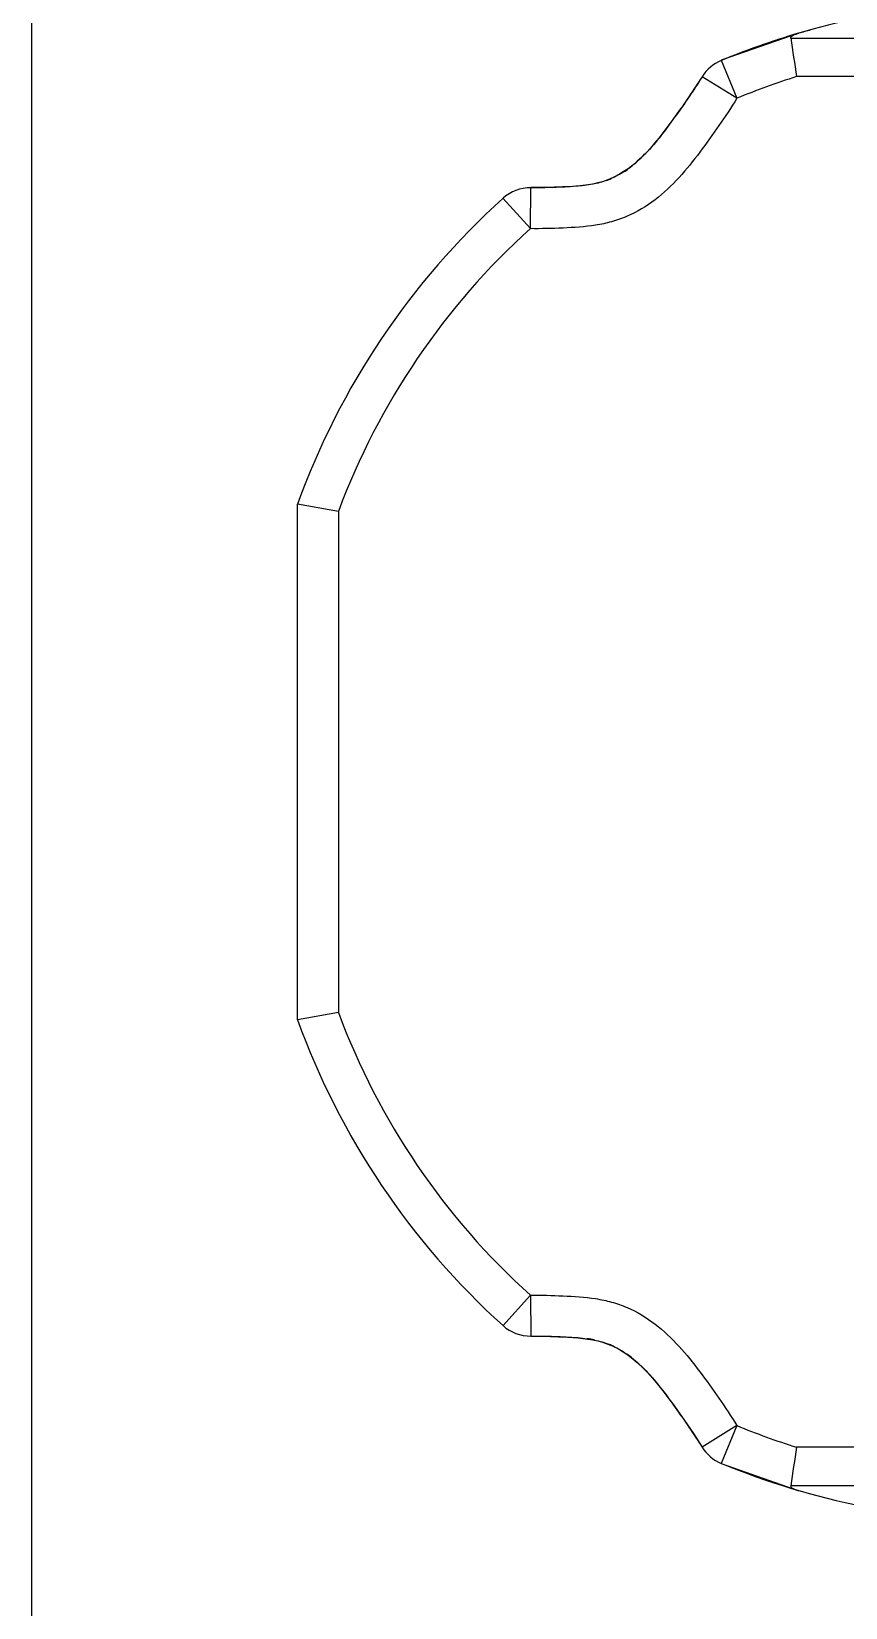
# Model space of a CAD drawing. Header units: millimetres. Extents: x 23490 to 24685, y -23248 to -22403.
# Drawn here: x 23722.64 to 23732.61, y -22601.85 to -22582.55 of the extents above; entities that cross this region are included whole.
import ezdxf

# ---------------------------------------------------------------- set-up
doc = ezdxf.new("R2010")
doc.units = ezdxf.units.MM
doc.header["$LTSCALE"] = 8
doc.layers.add('Cav-cor', color=30, linetype='Continuous')

msp = doc.modelspace()

# ---------------------------------------------------------------- linework, layer by layer
at = {"layer": 'Cav-cor', "color": 241}
for p, q in [((23722.643, -22538.895), (23722.643, -22608.087)), ((23732.042, -22582.566), (23731.092, -22582.899)), ((23731.943, -22582.626), (23733.599, -22582.626)), ((23731.092, -22582.899), (23731.284, -22583.364)), ((23730.858, -22583.1), (23730.856, -22583.1)), ((23731.284, -22583.364), (23730.856, -22583.1)), ((23732.909, -22583.099), (23732.014, -22583.099)), ((23728.754, -22584.96), (23728.76, -22584.458)), ((23728.754, -22584.96), (23728.417, -22584.587)), ((23726.402, -22588.422), (23725.899, -22588.333)), ((23725.901, -22594.648), (23725.901, -22588.333)), ((23726.402, -22588.422), (23726.402, -22594.559)), ((23726.402, -22594.559), (23725.899, -22594.649)), ((23728.417, -22598.395), (23728.754, -22598.021)), ((23728.754, -22598.021), (23728.76, -22598.524)), ((23731.284, -22599.618), (23730.856, -22599.882)), ((23731.284, -22599.618), (23731.092, -22600.082)), ((23732.909, -22599.882), (23732.014, -22599.882)), ((23731.092, -22600.082), (23732.042, -22600.416)), ((23733.599, -22600.356), (23731.943, -22600.356))]:
    msp.add_line(p, q, dxfattribs=at)
for centre, radius, start, end in [((23734.643, -22591.491), 9.296, 93.0102, 112.4559), ((23734.646, -22591.501), 9.305, 106.243, 112.452), ((23852.724, -22564.641), 122.113, 188.46919, 188.69379), ((23734.642, -22591.487), 9.29, 105.3256, 106.2424), ((23731.284, -22583.364), 0.501, 112.4559, 148.2618), ((23734.643, -22591.491), 8.794, 107.3916, 112.4545), ((23729.077, -22583.033), 1.48, 307.4815, 311.931), ((23728.837, -22582.767), 1.838, 311.9324, 315.7297), ((23728.595, -22582.528), 2.179, 315.6709, 317.1166), ((23729.37, -22583.487), 0.939, 290.0153, 293.4628), ((23729.209, -22583.204), 1.265, 303.5372, 307.4467), ((23728.754, -22584.96), 0.501, 89.2265, 132.0423), ((23734.643, -22591.491), 9.294, 132.0423, 160.1406), ((23734.643, -22591.491), 8.794, 132.0425, 159.5775), ((23734.643, -22591.491), 8.794, 200.4225, 227.9576), ((23734.643, -22591.491), 9.294, 199.8594, 227.9577), ((23728.754, -22598.021), 0.501, 227.9577, 270.7577), ((23729.255, -22599.93), 1.39, 78.2582, 81.8872), ((23729.368, -22599.503), 0.947, 64.7941, 67.9037), ((23729.18, -22599.815), 1.312, 51.8027, 55.2202), ((23734.643, -22591.491), 8.794, 247.5359, 252.6084), ((23731.284, -22599.618), 0.501, 211.744, 247.5441), ((23852.724, -22618.34), 122.113, 171.30621, 171.53081), ((23734.643, -22591.491), 9.294, 247.5441, 270)]:
    msp.add_arc(centre, radius, start, end, dxfattribs=at)
for points, knots in [([(23731.943, -22582.626), (23731.94, -22582.611), (23731.985, -22582.582), (23732.018, -22582.573), (23732.042, -22582.566)], [0, 0, 0, 0, 0.374322, 1, 1, 1, 1]), ([(23730.856, -22583.1), (23730.754, -22583.264), (23730.362, -22583.829), (23729.898, -22584.404), (23729.184, -22584.451), (23728.888, -22584.459), (23728.76, -22584.458)], [0, 0, 0, 0, 0.193144, 0.659655, 0.852406, 1, 1, 1, 1]), ([(23730.858, -22583.1), (23730.759, -22583.26), (23730.544, -22583.569), (23730.32, -22583.873), (23730.192, -22584.011)], [0, 0, 0, 0, 0.500081, 1, 1, 1, 1]), ([(23731.284, -22583.364), (23731.214, -22583.477), (23731.065, -22583.699), (23730.832, -22584.025), (23730.582, -22584.339), (23730.291, -22584.617), (23730.003, -22584.791), (23729.75, -22584.88), (23729.488, -22584.935), (23729.154, -22584.955), (23728.887, -22584.962), (23728.754, -22584.96)], [0, 0, 0, 0, 0.125053, 0.250112, 0.375142, 0.500096, 0.624915, 0.68743, 0.74995, 0.874952, 1, 1, 1, 1]), ([(23729.311, -22584.442), (23729.22, -22584.449), (23729.036, -22584.457), (23728.852, -22584.461), (23728.76, -22584.459)], [0, 0, 0, 0, 0.50001, 1, 1, 1, 1]), ([(23728.754, -22598.021), (23728.887, -22598.02), (23729.154, -22598.027), (23729.488, -22598.047), (23729.75, -22598.101), (23730.002, -22598.19), (23730.291, -22598.364), (23730.582, -22598.642), (23730.831, -22598.956), (23731.065, -22599.281), (23731.212, -22599.504), (23731.283, -22599.617)], [0, 0, 0, 0, 0.125052, 0.25006, 0.31258, 0.375091, 0.499896, 0.62484, 0.749875, 0.874939, 1, 1, 1, 1]), ([(23728.76, -22598.522), (23728.856, -22598.521), (23729.047, -22598.525), (23729.238, -22598.533), (23729.334, -22598.541)], [0, 0, 0, 0, 0.499973, 1, 1, 1, 1]), ([(23728.76, -22598.524), (23728.888, -22598.522), (23729.184, -22598.531), (23729.898, -22598.577), (23730.362, -22599.153), (23730.754, -22599.717), (23730.856, -22599.882)], [0, 0, 0, 0, 0.147594, 0.340345, 0.806856, 1, 1, 1, 1]), ([(23730.248, -22599.033), (23730.362, -22599.165), (23730.568, -22599.446), (23730.766, -22599.733), (23730.858, -22599.881)], [0, 0, 0, 0, 0.499971, 1, 1, 1, 1]), ([(23731.943, -22600.356), (23731.94, -22600.371), (23731.985, -22600.399), (23732.018, -22600.409), (23732.042, -22600.416)], [0, 0, 0, 0, 0.374322, 1, 1, 1, 1])]:
    msp.add_open_spline(points, degree=3, knots=knots, dxfattribs=at)
for points in [[(23729.691, -22584.369), (23729.634, -22584.39), (23729.576, -22584.405), (23729.516, -22584.416)], [(23729.907, -22584.258), (23729.855, -22584.293), (23729.8, -22584.323), (23729.743, -22584.348)], [(23729.415, -22584.432), (23729.38, -22584.436), (23729.346, -22584.439), (23729.311, -22584.442)], [(23729.516, -22584.416), (23729.483, -22584.423), (23729.449, -22584.428), (23729.415, -22584.432)], [(23729.334, -22598.541), (23729.373, -22598.545), (23729.412, -22598.549), (23729.451, -22598.554)], [(23729.537, -22598.57), (23729.601, -22598.583), (23729.664, -22598.601), (23729.725, -22598.626)], [(23729.772, -22598.646), (23729.826, -22598.672), (23729.879, -22598.703), (23729.929, -22598.738)], [(23729.992, -22598.784), (23730.025, -22598.811), (23730.058, -22598.839), (23730.089, -22598.868)], [(23730.089, -22598.868), (23730.145, -22598.92), (23730.197, -22598.975), (23730.248, -22599.033)]]:
    msp.add_open_spline(points, degree=3, dxfattribs=at)

doc.saveas('drawing.dxf')
